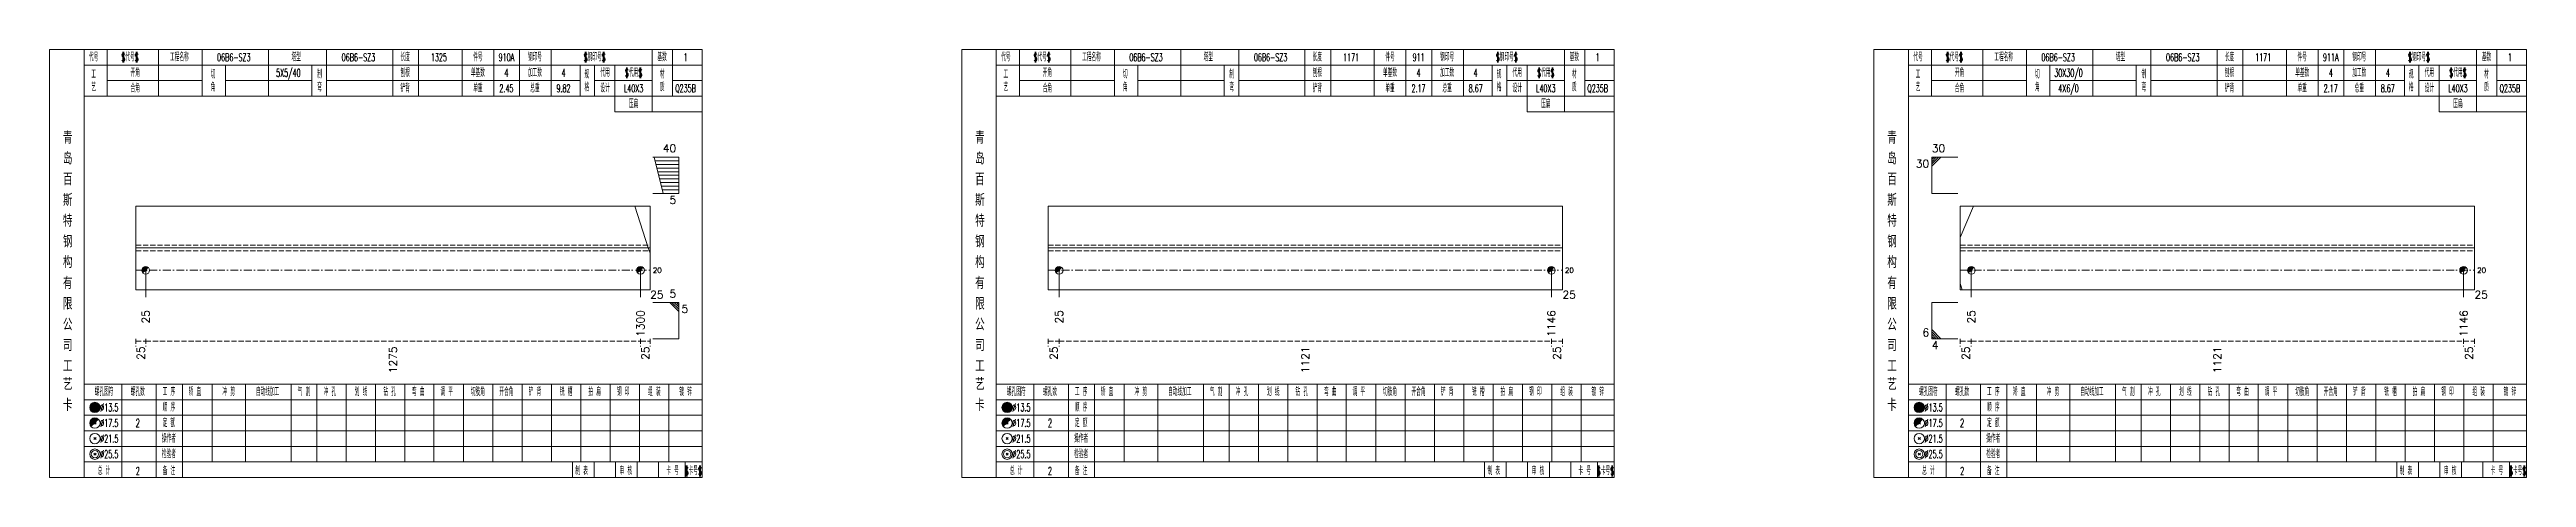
# Model space of a CAD drawing. Extents: x -533 to 8774, y 0 to 7979.
# Drawn here: x 703 to 1657, y 1034 to 1199 of the extents above; entities that cross this region are included whole.
import ezdxf
from ezdxf.enums import TextEntityAlignment as Align

# ---------------------------------------------------------------- set-up
doc = ezdxf.new("R2010")
doc.units = 0
doc.header["$MEASUREMENT"] = 0
doc.linetypes.add('一点画线', pattern=[5.2, 3, -1, 0.2, -1])
doc.linetypes.add('虚线', pattern=[2.75, 2, -0.75])
doc.layers.get('0').update_dxf_attribs({"linetype": 'CONTINUOUS', "lineweight": 25})
for name, color, linetype, lineweight in [('1', 7, 'CONTINUOUS', 25), ('4', 7, 'CONTINUOUS', 25), ('5', 7, 'CONTINUOUS', 25)]:
    doc.layers.add(name, color=color, linetype=linetype, lineweight=lineweight)
doc.styles.get("Standard").update_dxf_attribs({"font": 'simplex.shx', "width": 0.7, "height": 3, "bigfont": 'gbhzfs.shx'})

# ---------------------------------------------------------------- blocks, each defined once
blk = doc.blocks.new('孔17.5')
at = {"layer": '5', "color": 7, "linetype": 'Continuous', "lineweight": 0}
for p, q in [((-0.2, -0.2), (0.2, 0.2)), ((-0.2, 0.2), (0.2, -0.2))]:
    blk.add_line(p, q, dxfattribs=at)
at = {"layer": '5', "color": 7, "linetype": 'Continuous', "lineweight": 13}
blk.add_circle((0, 0), 1, dxfattribs=at)
for radius in [0.9, 0.8, 0.7, 0.6, 0.5, 0.4, 0.3, 0.2, 0.1]:
    blk.add_arc((0, 0), radius, 45, 225, dxfattribs=at)

msp = doc.modelspace()

# ---------------------------------------------------------------- linework, layer by layer
at = {"color": 7, "linetype": 'Continuous', "lineweight": 13}
for p, q in [((945.2, 1157.2), (935.2, 1157.2)), ((939.2, 1143.2), (935.7, 1157.2)), ((945.2, 1155.8), (936.05, 1155.8)), ((945.2, 1143.2), (945.2, 1157.2)), ((1427.9, 1157.2), (1437.9, 1157.2)), ((1427.9, 1143.2), (1427.9, 1157.2)), ((1428.78, 1157.2), (1427.9, 1156.33)), ((1429.65, 1157.2), (1427.9, 1155.45)), ((1430.53, 1157.2), (1427.9, 1154.58)), ((1431.4, 1157.2), (1427.9, 1153.7)), ((945.2, 1154.4), (936.4, 1154.4)), ((945.2, 1153), (936.75, 1153)), ((945.2, 1151.6), (937.1, 1151.6)), ((945.2, 1150.2), (937.45, 1150.2)), ((945.2, 1148.8), (937.8, 1148.8)), ((945.2, 1147.4), (938.15, 1147.4)), ((945.2, 1146), (938.5, 1146)), ((933.45, 1122.2), (928.22, 1138.33)), ((945.2, 1143.2), (935.2, 1143.2)), ((945.2, 1144.6), (938.85, 1144.6)), ((1427.9, 1143.2), (1437.9, 1143.2)), ((1438.9, 1126.23), (1443.98, 1138.33)), ((934.2, 1120.19), (933.45, 1122.2)), ((739.84, 1113.58), (739.84, 1103.2)), ((930.46, 1113.58), (930.46, 1103.2)), ((1091.73, 1113.58), (1091.73, 1103.2)), ((1281.37, 1113.58), (1281.37, 1103.2)), ((1438.9, 1108.5), (1439.58, 1106.08)), ((1443.13, 1113.58), (1443.13, 1103.2)), ((1632.77, 1113.58), (1632.77, 1103.2)), ((945.2, 1101.2), (935.2, 1101.2)), ((941.7, 1101.2), (945.2, 1097.7)), ((942.57, 1101.2), (945.2, 1098.58)), ((943.45, 1101.2), (945.2, 1099.45)), ((944.32, 1101.2), (945.2, 1100.33)), ((945.2, 1101.2), (945.2, 1087.2)), ((1427.9, 1101.2), (1437.9, 1101.2)), ((1427.9, 1101.2), (1427.9, 1087.2)), ((1431.4, 1087.2), (1427.9, 1090.7)), ((1430.53, 1087.2), (1427.9, 1089.83)), ((1429.65, 1087.2), (1427.9, 1088.95)), ((1428.78, 1087.2), (1427.9, 1088.08)), ((945.2, 1087.2), (935.2, 1087.2)), ((1427.9, 1087.2), (1437.9, 1087.2))]:
    msp.add_line(p, q, dxfattribs=at)
at = {"color": 7, "linetype": 'Continuous', "lineweight": 18}
for p, q in [((736.1, 1138.33), (736.1, 1106.08)), ((736.1, 1138.33), (934.2, 1138.33)), ((934.2, 1138.33), (934.2, 1106.08)), ((1087.5, 1138.33), (1087.5, 1106.08)), ((1087.5, 1138.33), (1285.6, 1138.33)), ((1285.6, 1138.33), (1285.6, 1106.08)), ((1438.9, 1138.33), (1438.9, 1106.08)), ((1438.9, 1138.33), (1637, 1138.33)), ((1637, 1138.33), (1637, 1106.08)), ((736.1, 1122.2), (934.2, 1122.2)), ((1087.5, 1122.2), (1285.6, 1122.2)), ((1438.9, 1122.2), (1637, 1122.2))]:
    msp.add_line(p, q, dxfattribs=at)
at = {"color": 1, "linetype": '虚线', "lineweight": 18}
for p, q in [((736.1, 1123.33), (934.2, 1123.33)), ((736.1, 1121.08), (934.2, 1121.08)), ((1087.5, 1123.33), (1285.6, 1123.33)), ((1087.5, 1121.08), (1285.6, 1121.08)), ((1438.9, 1123.33), (1637, 1123.33)), ((1438.9, 1121.08), (1637, 1121.08))]:
    msp.add_line(p, q, dxfattribs=at)
at = {"color": 3, "linetype": '一点画线', "lineweight": 13}
for p, q in [((736.1, 1113.58), (934.2, 1113.58)), ((1087.5, 1113.58), (1285.6, 1113.58)), ((1438.9, 1113.58), (1637, 1113.58))]:
    msp.add_line(p, q, dxfattribs=at)
at = {"color": 8, "linetype": '虚线', "lineweight": 9}
for p, q in [((736.1, 1087.2), (736.1, 1084.2)), ((736.1, 1086.2), (739.84, 1086.2)), ((739.84, 1087.2), (739.84, 1084.2)), ((739.84, 1087.2), (739.84, 1084.2)), ((739.84, 1086.2), (930.46, 1086.2)), ((930.46, 1087.2), (930.46, 1084.2)), ((930.46, 1087.2), (930.46, 1084.2)), ((930.46, 1086.2), (934.2, 1086.2)), ((934.2, 1087.2), (934.2, 1084.2)), ((1087.5, 1087.2), (1087.5, 1084.2)), ((1087.5, 1086.2), (1091.73, 1086.2)), ((1091.73, 1087.2), (1091.73, 1084.2)), ((1091.73, 1087.2), (1091.73, 1084.2)), ((1091.73, 1086.2), (1281.37, 1086.2)), ((1281.37, 1087.2), (1281.37, 1084.2)), ((1281.37, 1087.2), (1281.37, 1084.2)), ((1281.37, 1086.2), (1285.6, 1086.2)), ((1285.6, 1087.2), (1285.6, 1084.2)), ((1438.9, 1087.2), (1438.9, 1084.2)), ((1438.9, 1086.2), (1443.13, 1086.2)), ((1443.13, 1087.2), (1443.13, 1084.2)), ((1443.13, 1087.2), (1443.13, 1084.2)), ((1443.13, 1086.2), (1632.77, 1086.2)), ((1632.77, 1087.2), (1632.77, 1084.2)), ((1632.77, 1087.2), (1632.77, 1084.2)), ((1632.77, 1086.2), (1637, 1086.2)), ((1637, 1087.2), (1637, 1084.2))]:
    msp.add_line(p, q, dxfattribs=at)
at = {"layer": '1', "color": 7, "linetype": 'Continuous', "lineweight": 18}
for p, q in [((736.1, 1106.08), (934.2, 1106.08)), ((1087.5, 1106.08), (1285.6, 1106.08)), ((1438.9, 1106.08), (1637, 1106.08))]:
    msp.add_line(p, q, dxfattribs=at)
at = {"layer": '4', "color": 1, "linetype": 'Continuous', "lineweight": 18}
for p, q in [((716.1, 1033.7), (716.1, 1198.7)), ((725, 1180.7), (725, 1198.7)), ((744.8, 1180.7), (744.8, 1198.7)), ((761.6, 1180.7), (761.6, 1198.7)), ((787.2, 1180.7), (787.2, 1198.7)), ((809.5, 1180.7), (809.5, 1198.7)), ((835, 1180.7), (835, 1198.7)), ((845, 1180.7), (845, 1198.7)), ((861.7, 1180.7), (861.7, 1198.7)), ((873.9, 1180.7), (873.9, 1198.7)), ((883.9, 1180.7), (883.9, 1198.7)), ((896.1, 1180.7), (896.1, 1198.7)), ((935, 1174.7), (935, 1198.7)), ((942.8, 1180.7), (942.8, 1198.7)), ((1067.5, 1033.7), (1067.5, 1198.7)), ((1076.4, 1180.7), (1076.4, 1198.7)), ((1096.2, 1180.7), (1096.2, 1198.7)), ((1113, 1180.7), (1113, 1198.7)), ((1138.6, 1180.7), (1138.6, 1198.7)), ((1160.9, 1180.7), (1160.9, 1198.7)), ((1186.4, 1180.7), (1186.4, 1198.7)), ((1196.4, 1180.7), (1196.4, 1198.7)), ((1213.1, 1180.7), (1213.1, 1198.7)), ((1225.3, 1180.7), (1225.3, 1198.7)), ((1235.3, 1180.7), (1235.3, 1198.7)), ((1247.5, 1180.7), (1247.5, 1198.7)), ((1286.4, 1174.7), (1286.4, 1198.7)), ((1294.2, 1180.7), (1294.2, 1198.7)), ((1418.9, 1033.7), (1418.9, 1198.7)), ((1427.8, 1180.7), (1427.8, 1198.7)), ((1447.6, 1180.7), (1447.6, 1198.7)), ((1464.4, 1180.7), (1464.4, 1198.7)), ((1490, 1180.7), (1490, 1198.7)), ((1512.3, 1180.7), (1512.3, 1198.7)), ((1537.8, 1180.7), (1537.8, 1198.7)), ((1547.8, 1180.7), (1547.8, 1198.7)), ((1564.5, 1180.7), (1564.5, 1198.7)), ((1576.7, 1180.7), (1576.7, 1198.7)), ((1586.7, 1180.7), (1586.7, 1198.7)), ((1598.9, 1180.7), (1598.9, 1198.7)), ((1637.8, 1174.7), (1637.8, 1198.7)), ((1645.6, 1180.7), (1645.6, 1198.7)), ((716.1, 1192.7), (954.2, 1192.7)), ((725, 1186.7), (761.6, 1186.7)), ((770.6, 1180.7), (770.6, 1192.7)), ((770.6, 1186.7), (803.9, 1186.7)), ((803.9, 1180.7), (803.9, 1192.7)), ((809.5, 1186.7), (907.2, 1186.7)), ((907.2, 1180.7), (907.2, 1192.7)), ((912.8, 1180.7), (912.8, 1192.7)), ((912.8, 1186.7), (935, 1186.7)), ((920.6, 1174.7), (920.6, 1192.7)), ((942.8, 1186.7), (954.2, 1186.7)), ((1067.5, 1192.7), (1305.6, 1192.7)), ((1076.4, 1186.7), (1113, 1186.7)), ((1122, 1180.7), (1122, 1192.7)), ((1122, 1186.7), (1155.3, 1186.7)), ((1155.3, 1180.7), (1155.3, 1192.7)), ((1160.9, 1186.7), (1258.6, 1186.7)), ((1258.6, 1180.7), (1258.6, 1192.7)), ((1264.2, 1180.7), (1264.2, 1192.7)), ((1264.2, 1186.7), (1286.4, 1186.7)), ((1272, 1174.7), (1272, 1192.7)), ((1294.2, 1186.7), (1305.6, 1186.7)), ((1418.9, 1192.7), (1657, 1192.7)), ((1427.8, 1186.7), (1464.4, 1186.7)), ((1473.4, 1180.7), (1473.4, 1192.7)), ((1473.4, 1186.7), (1506.7, 1186.7)), ((1506.7, 1180.7), (1506.7, 1192.7)), ((1512.3, 1186.7), (1610, 1186.7)), ((1610, 1180.7), (1610, 1192.7)), ((1615.6, 1180.7), (1615.6, 1192.7)), ((1615.6, 1186.7), (1637.8, 1186.7)), ((1623.4, 1174.7), (1623.4, 1192.7)), ((1645.6, 1186.7), (1657, 1186.7)), ((716.1, 1180.7), (954.2, 1180.7)), ((920.6, 1174.7), (954.2, 1174.7)), ((1067.5, 1180.7), (1305.6, 1180.7)), ((1272, 1174.7), (1305.6, 1174.7)), ((1418.9, 1180.7), (1657, 1180.7)), ((1623.4, 1174.7), (1657, 1174.7)), ((716.1, 1069.7), (954.2, 1069.7)), ((730.6, 1033.7), (730.6, 1069.7)), ((743.9, 1033.7), (743.9, 1069.7)), ((754, 1033.7), (754, 1069.7)), ((765.4, 1039.7), (765.4, 1069.7)), ((778.3, 1039.7), (778.3, 1069.7)), ((795.9, 1039.7), (795.9, 1069.7)), ((805.8, 1039.7), (805.8, 1069.7)), ((817.1, 1039.7), (817.1, 1069.7)), ((828.4, 1039.7), (828.4, 1069.7)), ((839.7, 1039.7), (839.7, 1069.7)), ((850.9, 1039.7), (850.9, 1069.7)), ((862.3, 1039.7), (862.3, 1069.7)), ((873.6, 1039.7), (873.6, 1069.7)), ((884.9, 1039.7), (884.9, 1069.7)), ((896.2, 1039.7), (896.2, 1069.7)), ((907.5, 1039.7), (907.5, 1069.7)), ((918.8, 1039.7), (918.8, 1069.7)), ((930.1, 1039.7), (930.1, 1069.7)), ((941.4, 1039.7), (941.4, 1069.7)), ((1067.5, 1069.7), (1305.6, 1069.7)), ((1082, 1033.7), (1082, 1069.7)), ((1095.3, 1033.7), (1095.3, 1069.7)), ((1105.4, 1033.7), (1105.4, 1069.7)), ((1116.8, 1039.7), (1116.8, 1069.7)), ((1129.7, 1039.7), (1129.7, 1069.7)), ((1147.3, 1039.7), (1147.3, 1069.7)), ((1157.2, 1039.7), (1157.2, 1069.7)), ((1168.5, 1039.7), (1168.5, 1069.7)), ((1179.8, 1039.7), (1179.8, 1069.7)), ((1191.1, 1039.7), (1191.1, 1069.7)), ((1202.3, 1039.7), (1202.3, 1069.7)), ((1213.7, 1039.7), (1213.7, 1069.7)), ((1225, 1039.7), (1225, 1069.7)), ((1236.3, 1039.7), (1236.3, 1069.7)), ((1247.6, 1039.7), (1247.6, 1069.7)), ((1258.9, 1039.7), (1258.9, 1069.7)), ((1270.2, 1039.7), (1270.2, 1069.7)), ((1281.5, 1039.7), (1281.5, 1069.7)), ((1292.8, 1039.7), (1292.8, 1069.7)), ((1418.9, 1069.7), (1657, 1069.7)), ((1433.4, 1033.7), (1433.4, 1069.7)), ((1446.7, 1033.7), (1446.7, 1069.7)), ((1456.8, 1033.7), (1456.8, 1069.7)), ((1468.2, 1039.7), (1468.2, 1069.7)), ((1481.1, 1039.7), (1481.1, 1069.7)), ((1498.7, 1039.7), (1498.7, 1069.7)), ((1508.6, 1039.7), (1508.6, 1069.7)), ((1519.9, 1039.7), (1519.9, 1069.7)), ((1531.2, 1039.7), (1531.2, 1069.7)), ((1542.5, 1039.7), (1542.5, 1069.7)), ((1553.7, 1039.7), (1553.7, 1069.7)), ((1565.1, 1039.7), (1565.1, 1069.7)), ((1576.4, 1039.7), (1576.4, 1069.7)), ((1587.7, 1039.7), (1587.7, 1069.7)), ((1599, 1039.7), (1599, 1069.7)), ((1610.3, 1039.7), (1610.3, 1069.7)), ((1621.6, 1039.7), (1621.6, 1069.7)), ((1632.9, 1039.7), (1632.9, 1069.7)), ((1644.2, 1039.7), (1644.2, 1069.7)), ((716.1, 1063.7), (954.2, 1063.7)), ((1067.5, 1063.7), (1305.6, 1063.7)), ((1418.9, 1063.7), (1657, 1063.7)), ((716.1, 1057.7), (954.2, 1057.7)), ((716.1, 1051.7), (954.2, 1051.7)), ((1067.5, 1057.7), (1305.6, 1057.7)), ((1067.5, 1051.7), (1305.6, 1051.7)), ((1418.9, 1057.7), (1657, 1057.7)), ((1418.9, 1051.7), (1657, 1051.7)), ((716.1, 1045.7), (954.2, 1045.7)), ((1067.5, 1045.7), (1305.6, 1045.7)), ((1418.9, 1045.7), (1657, 1045.7)), ((716.1, 1039.7), (954.2, 1039.7)), ((904.2, 1033.7), (904.2, 1039.7)), ((912.6, 1033.7), (912.6, 1039.7)), ((920.8, 1033.7), (920.8, 1039.7)), ((929.2, 1033.7), (929.2, 1039.7)), ((937.4, 1033.7), (937.4, 1039.7)), ((947.7, 1033.7), (947.7, 1039.7)), ((1067.5, 1039.7), (1305.6, 1039.7)), ((1255.6, 1033.7), (1255.6, 1039.7)), ((1264, 1033.7), (1264, 1039.7)), ((1272.2, 1033.7), (1272.2, 1039.7)), ((1280.6, 1033.7), (1280.6, 1039.7)), ((1288.8, 1033.7), (1288.8, 1039.7)), ((1299.1, 1033.7), (1299.1, 1039.7)), ((1418.9, 1039.7), (1657, 1039.7)), ((1607, 1033.7), (1607, 1039.7)), ((1615.4, 1033.7), (1615.4, 1039.7)), ((1623.6, 1033.7), (1623.6, 1039.7)), ((1632, 1033.7), (1632, 1039.7)), ((1640.2, 1033.7), (1640.2, 1039.7)), ((1650.5, 1033.7), (1650.5, 1039.7))]:
    msp.add_line(p, q, dxfattribs=at)
at = {"layer": '4', "color": 7, "linetype": 'Continuous', "lineweight": 13}
for p, q in [((720.1, 1060.5), (720.5, 1060.9)), ((720.5, 1060.5), (720.1, 1060.9)), ((1071.5, 1060.5), (1071.9, 1060.9)), ((1071.9, 1060.5), (1071.5, 1060.9)), ((1422.9, 1060.5), (1423.3, 1060.9)), ((1423.3, 1060.5), (1422.9, 1060.9)), ((719.9, 1048.3), (720.7, 1049.1)), ((720.7, 1048.3), (719.9, 1049.1)), ((719.9, 1042.3), (720.7, 1043.1)), ((720.7, 1042.3), (719.9, 1043.1)), ((1071.3, 1048.3), (1072.1, 1049.1)), ((1072.1, 1048.3), (1071.3, 1049.1)), ((1071.3, 1042.3), (1072.1, 1043.1)), ((1072.1, 1042.3), (1071.3, 1043.1)), ((1422.7, 1048.3), (1423.5, 1049.1)), ((1423.5, 1048.3), (1422.7, 1049.1)), ((1422.7, 1042.3), (1423.5, 1043.1)), ((1423.5, 1042.3), (1422.7, 1043.1))]:
    msp.add_line(p, q, dxfattribs=at)
at = {"layer": '4', "color": 7, "linetype": 'Continuous', "lineweight": 0}
for p, q in [((719.9, 1054.3), (720.7, 1055.1)), ((719.9, 1055.1), (720.7, 1054.3)), ((1071.3, 1054.3), (1072.1, 1055.1)), ((1071.3, 1055.1), (1072.1, 1054.3)), ((1422.7, 1054.3), (1423.5, 1055.1)), ((1422.7, 1055.1), (1423.5, 1054.3))]:
    msp.add_line(p, q, dxfattribs=at)
at = {"layer": '4', "color": 1, "linetype": 'Continuous', "lineweight": 18}
for points in [[(702.8, 1198.7), (702.8, 1033.7), (954.2, 1033.7), (954.2, 1198.7)], [(1054.2, 1198.7), (1054.2, 1033.7), (1305.6, 1033.7), (1305.6, 1198.7)], [(1405.6, 1198.7), (1405.6, 1033.7), (1657, 1033.7), (1657, 1198.7)]]:
    msp.add_lwpolyline(points, close=True, dxfattribs=at)
at = {"layer": '4', "color": 7, "linetype": 'Continuous', "lineweight": 13}
for centre, radius in [((720.3, 1060.7), 2), ((720.3, 1060.7), 1.8), ((720.3, 1060.7), 1.6), ((720.3, 1060.7), 1.4), ((720.3, 1060.7), 1.2), ((720.3, 1060.7), 1), ((720.3, 1060.7), 0.8), ((720.3, 1060.7), 0.6), ((720.3, 1060.7), 0.4), ((720.3, 1060.7), 0.2), ((1071.7, 1060.7), 2), ((1071.7, 1060.7), 1.8), ((1071.7, 1060.7), 1.6), ((1071.7, 1060.7), 1.4), ((1071.7, 1060.7), 1.2), ((1071.7, 1060.7), 1), ((1071.7, 1060.7), 0.8), ((1071.7, 1060.7), 0.6), ((1071.7, 1060.7), 0.4), ((1071.7, 1060.7), 0.2), ((1423.1, 1060.7), 2), ((1423.1, 1060.7), 1.8), ((1423.1, 1060.7), 1.6), ((1423.1, 1060.7), 1.4), ((1423.1, 1060.7), 1.2), ((1423.1, 1060.7), 1), ((1423.1, 1060.7), 0.8), ((1423.1, 1060.7), 0.6), ((1423.1, 1060.7), 0.4), ((1423.1, 1060.7), 0.2), ((720.3, 1054.7), 2), ((720.3, 1048.7), 2), ((1071.7, 1054.7), 2), ((1071.7, 1048.7), 2), ((1423.1, 1054.7), 2), ((1423.1, 1048.7), 2), ((720.3, 1042.7), 2), ((720.3, 1042.7), 1.4), ((1071.7, 1042.7), 2), ((1071.7, 1042.7), 1.4), ((1423.1, 1042.7), 2), ((1423.1, 1042.7), 1.4)]:
    msp.add_circle(centre, radius, dxfattribs=at)
for centre, radius in [((720.3, 1054.7), 1.8), ((720.3, 1054.7), 1.6), ((720.3, 1054.7), 1.4), ((720.3, 1054.7), 1.2), ((720.3, 1054.7), 1), ((720.3, 1054.7), 0.8), ((720.3, 1054.7), 0.6), ((720.3, 1054.7), 0.4), ((720.3, 1054.7), 0.2), ((1071.7, 1054.7), 1.8), ((1071.7, 1054.7), 1.6), ((1071.7, 1054.7), 1.4), ((1071.7, 1054.7), 1.2), ((1071.7, 1054.7), 1), ((1071.7, 1054.7), 0.8), ((1071.7, 1054.7), 0.6), ((1071.7, 1054.7), 0.4), ((1071.7, 1054.7), 0.2), ((1423.1, 1054.7), 1.8), ((1423.1, 1054.7), 1.6), ((1423.1, 1054.7), 1.4), ((1423.1, 1054.7), 1.2), ((1423.1, 1054.7), 1), ((1423.1, 1054.7), 0.8), ((1423.1, 1054.7), 0.6), ((1423.1, 1054.7), 0.4), ((1423.1, 1054.7), 0.2)]:
    msp.add_arc(centre, radius, 45, 225, dxfattribs=at)

# ---------------------------------------------------------------- block references
at = {"layer": '1', "color": 7, "linetype": 'Continuous', "lineweight": 13, "xscale": 1.5, "yscale": 1.5, "zscale": 1.5}
for p in [(739.84, 1113.58), (930.46, 1113.58), (1091.73, 1113.58), (1281.37, 1113.58), (1443.13, 1113.58), (1632.77, 1113.58)]:
    msp.add_blockref('孔17.5', p, dxfattribs=at)

# ---------------------------------------------------------------- texts
at = {"color": 7, "linetype": 'Continuous', "lineweight": 13}
for s, p in [('40', (944.2, 1158.2)), ('5', (944.2, 1102.2)), ('6', (1426.9, 1087.2))]:
    msp.add_text(s, height=3, dxfattribs=at).set_placement(p, align=Align.BOTTOM_RIGHT)
for s, p in [('30', (1426.9, 1156.2)), ('5', (944.2, 1142.2))]:
    msp.add_text(s, height=3, dxfattribs=at).set_placement(p, align=Align.TOP_RIGHT)
msp.add_text('30', height=3, dxfattribs=at).set_placement((1427.9, 1158.2), align=Align.BOTTOM_LEFT)
for p in [(935.2, 1113.58), (1286.6, 1113.58), (1638, 1113.58)]:
    msp.add_text('20', height=2, dxfattribs=at).set_placement(p, align=Align.MIDDLE_LEFT)
for s, p in [('5', (946.2, 1100.2)), ('4', (1427.9, 1086.2))]:
    msp.add_text(s, height=3, dxfattribs=at).set_placement(p, align=Align.TOP_LEFT)
at = {"color": 8, "linetype": 'Continuous', "lineweight": 9}
for s, p in [('25', (737.97, 1084.2)), ('1275', (835.15, 1084.2)), ('25', (932.33, 1084.2)), ('25', (1089.61, 1084.2)), ('1121', (1186.55, 1084.2)), ('25', (1283.49, 1084.2)), ('25', (1441.01, 1084.2)), ('1121', (1537.95, 1084.2)), ('25', (1634.89, 1084.2))]:
    msp.add_text(s, height=3, rotation=90, dxfattribs=at).set_placement(p, align=Align.MIDDLE_RIGHT)
at = {"layer": '1', "color": 7, "linetype": 'Continuous', "lineweight": 13}
for s, p in [('25', (739.84, 1098.2)), ('1300', (930.46, 1098.2)), ('25', (1091.73, 1098.2)), ('1146', (1281.37, 1098.2)), ('25', (1443.13, 1098.2)), ('1146', (1632.77, 1098.2))]:
    msp.add_text(s, height=3, rotation=90, dxfattribs=at).set_placement(p, align=Align.MIDDLE_RIGHT)
for p in [(934.2, 1104.2), (1285.6, 1104.2), (1637, 1104.2)]:
    msp.add_text('25', height=3, dxfattribs=at).set_placement(p, align=Align.MIDDLE_LEFT)
at = {"layer": '4', "color": 1, "linetype": 'Continuous', "lineweight": 13}
for s, height, width, p in [('代号', 3, 0.6, (719.8, 1195.7)), ('$代号$', 3, 0.6, (733.8, 1195.7)), ('工程名称', 3, 0.6, (752.8, 1195.7)), ('06B6-SZ3', 3, 0.6, (773.8, 1195.7)), ('塔型', 3, 0.6, (797.8, 1195.7)), ('06B6-SZ3', 3, 0.6, (821.8, 1195.7)), ('长度', 3, 0.6, (839.8, 1195.7)), ('1325', 3, 0.6, (852.8, 1195.7)), ('件号', 3, 0.6, (867.8, 1195.7)), ('910A', 3, 0.6, (878.8, 1195.7)), ('钢印号', 3, 0.6, (889.8, 1195.7)), ('$钢印号$', 3, 0.6, (912.8, 1195.7)), ('基数', 3, 0.6, (938.8, 1195.7)), ('1', 3, 0.6, (947.8, 1195.7)), ('代号', 3, 0.6, (1071.2, 1195.7)), ('$代号$', 3, 0.6, (1085.2, 1195.7)), ('工程名称', 3, 0.6, (1104.2, 1195.7)), ('06B6-SZ3', 3, 0.6, (1125.2, 1195.7)), ('塔型', 3, 0.6, (1149.2, 1195.7)), ('06B6-SZ3', 3, 0.6, (1173.2, 1195.7)), ('长度', 3, 0.6, (1191.2, 1195.7)), ('1171', 3, 0.6, (1204.2, 1195.7)), ('件号', 3, 0.6, (1219.2, 1195.7)), ('911', 3, 0.6, (1230.2, 1195.7)), ('钢印号', 3, 0.6, (1241.2, 1195.7)), ('$钢印号$', 3, 0.6, (1264.2, 1195.7)), ('基数', 3, 0.6, (1290.2, 1195.7)), ('1', 3, 0.6, (1299.2, 1195.7)), ('代号', 3, 0.6, (1422.6, 1195.7)), ('$代号$', 3, 0.6, (1436.6, 1195.7)), ('工程名称', 3, 0.6, (1455.6, 1195.7)), ('06B6-SZ3', 3, 0.6, (1476.6, 1195.7)), ('塔型', 3, 0.6, (1500.6, 1195.7)), ('06B6-SZ3', 3, 0.6, (1524.6, 1195.7)), ('长度', 3, 0.6, (1542.6, 1195.7)), ('1171', 3, 0.6, (1555.6, 1195.7)), ('件号', 3, 0.6, (1570.6, 1195.7)), ('911A', 3, 0.6, (1581.6, 1195.7)), ('钢印号', 3, 0.6, (1592.6, 1195.7)), ('$钢印号$', 3, 0.6, (1615.6, 1195.7)), ('基数', 3, 0.6, (1641.6, 1195.7)), ('1', 3, 0.6, (1650.6, 1195.7)), ('工', 3, 0.6, (719.8, 1189.1)), ('艺', 3, 0.6, (719.8, 1184.1)), ('合角', 3, 0.6, (735.8, 1183.7)), ('开角', 3, 0.6, (735.8, 1189.7)), ('切', 3, 0.6, (765.8, 1189.1)), ('角', 3, 0.6, (765.8, 1184.1)), ('5X5/40', 3, 0.6, (794.8, 1189.7)), ('制', 3, 0.6, (806.8, 1189.1)), ('弯', 3, 0.6, (806.8, 1184.1)), ('刨根', 3, 0.6, (839.8, 1189.7)), ('铲背', 3, 0.6, (839.8, 1183.7)), ('单基数', 3, 0.6, (867.8, 1189.7)), ('单重', 3, 0.6, (867.8, 1183.7)), ('2.45', 3, 0.6, (878.8, 1183.7)), ('4', 3, 0.6, (878.8, 1189.7)), ('加工数', 3, 0.6, (889.8, 1189.7)), ('总重', 3, 0.6, (889.8, 1183.7)), ('9.82', 3, 0.6, (900.8, 1183.7)), ('4', 3, 0.6, (900.8, 1189.7)), ('格', 3, 0.6, (909.8, 1184.1)), ('规', 3, 0.6, (909.8, 1189.1)), ('代用', 3, 0.6, (916.8, 1189.7)), ('设计', 3, 0.6, (916.8, 1183.7)), ('L40X3', 3, 0.6, (927.8, 1183.7)), ('$代用$', 3, 0.6, (927.8, 1189.7)), ('材', 3, 0.6, (938.8, 1189.1)), ('质', 3, 0.6, (938.8, 1184.1)), ('Q235B', 3, 0.6, (947.8, 1183.7)), ('工', 3, 0.6, (1071.2, 1189.1)), ('艺', 3, 0.6, (1071.2, 1184.1)), ('合角', 3, 0.6, (1087.2, 1183.7)), ('开角', 3, 0.6, (1087.2, 1189.7)), ('切', 3, 0.6, (1117.2, 1189.1)), ('角', 3, 0.6, (1117.2, 1184.1)), ('制', 3, 0.6, (1158.2, 1189.1)), ('弯', 3, 0.6, (1158.2, 1184.1)), ('刨根', 3, 0.6, (1191.2, 1189.7)), ('铲背', 3, 0.6, (1191.2, 1183.7)), ('单基数', 3, 0.6, (1219.2, 1189.7)), ('单重', 3, 0.6, (1219.2, 1183.7)), ('2.17', 3, 0.6, (1230.2, 1183.7)), ('4', 3, 0.6, (1230.2, 1189.7)), ('加工数', 3, 0.6, (1241.2, 1189.7)), ('总重', 3, 0.6, (1241.2, 1183.7)), ('8.67', 3, 0.6, (1252.2, 1183.7)), ('4', 3, 0.6, (1252.2, 1189.7)), ('格', 3, 0.6, (1261.2, 1184.1)), ('规', 3, 0.6, (1261.2, 1189.1)), ('代用', 3, 0.6, (1268.2, 1189.7)), ('设计', 3, 0.6, (1268.2, 1183.7)), ('L40X3', 3, 0.6, (1279.2, 1183.7)), ('$代用$', 3, 0.6, (1279.2, 1189.7)), ('材', 3, 0.6, (1290.2, 1189.1)), ('质', 3, 0.6, (1290.2, 1184.1)), ('Q235B', 3, 0.6, (1299.2, 1183.7)), ('工', 3, 0.6, (1422.6, 1189.1)), ('艺', 3, 0.6, (1422.6, 1184.1)), ('合角', 3, 0.6, (1438.6, 1183.7)), ('开角', 3, 0.6, (1438.6, 1189.7)), ('切', 3, 0.6, (1468.6, 1189.1)), ('角', 3, 0.6, (1468.6, 1184.1)), ('30X30/0', 3, 0.6, (1480.6, 1189.7)), ('4X6/0', 3, 0.6, (1480.6, 1183.7)), ('制', 3, 0.6, (1509.6, 1189.1)), ('弯', 3, 0.6, (1509.6, 1184.1)), ('刨根', 3, 0.6, (1542.6, 1189.7)), ('铲背', 3, 0.6, (1542.6, 1183.7)), ('单基数', 3, 0.6, (1570.6, 1189.7)), ('单重', 3, 0.6, (1570.6, 1183.7)), ('2.17', 3, 0.6, (1581.6, 1183.7)), ('4', 3, 0.6, (1581.6, 1189.7)), ('加工数', 3, 0.6, (1592.6, 1189.7)), ('总重', 3, 0.6, (1592.6, 1183.7)), ('8.67', 3, 0.6, (1603.6, 1183.7)), ('4', 3, 0.6, (1603.6, 1189.7)), ('格', 3, 0.6, (1612.6, 1184.1)), ('规', 3, 0.6, (1612.6, 1189.1)), ('代用', 3, 0.6, (1619.6, 1189.7)), ('设计', 3, 0.6, (1619.6, 1183.7)), ('L40X3', 3, 0.6, (1630.6, 1183.7)), ('$代用$', 3, 0.6, (1630.6, 1189.7)), ('材', 3, 0.6, (1641.6, 1189.1)), ('质', 3, 0.6, (1641.6, 1184.1)), ('Q235B', 3, 0.6, (1650.6, 1183.7)), ('压扁', 3, 0.6, (927.8, 1177.7)), ('压扁', 3, 0.6, (1279.2, 1177.7)), ('压扁', 3, 0.6, (1630.6, 1177.7)), ('青', 4.6, 0.8, (709.8, 1164.7)), ('青', 4.6, 0.8, (1061.2, 1164.7)), ('青', 4.6, 0.8, (1412.6, 1164.7)), ('岛', 4.6, 0.8, (709.8, 1156.7)), ('岛', 4.6, 0.8, (1061.2, 1156.7)), ('岛', 4.6, 0.8, (1412.6, 1156.7)), ('百', 4.6, 0.8, (709.8, 1148.7)), ('百', 4.6, 0.8, (1061.2, 1148.7)), ('百', 4.6, 0.8, (1412.6, 1148.7)), ('斯', 4.6, 0.8, (709.8, 1140.7)), ('斯', 4.6, 0.8, (1061.2, 1140.7)), ('斯', 4.6, 0.8, (1412.6, 1140.7)), ('钢', 4.6, 0.8, (709.8, 1124.7)), ('特', 4.6, 0.8, (709.8, 1132.7)), ('钢', 4.6, 0.8, (1061.2, 1124.7)), ('特', 4.6, 0.8, (1061.2, 1132.7)), ('钢', 4.6, 0.8, (1412.6, 1124.7)), ('特', 4.6, 0.8, (1412.6, 1132.7)), ('构', 4.6, 0.8, (709.8, 1116.7)), ('构', 4.6, 0.8, (1061.2, 1116.7)), ('构', 4.6, 0.8, (1412.6, 1116.7)), ('有', 4.6, 0.8, (709.8, 1108.7)), ('有', 4.6, 0.8, (1061.2, 1108.7)), ('有', 4.6, 0.8, (1412.6, 1108.7)), ('限', 4.6, 0.8, (709.8, 1100.7)), ('限', 4.6, 0.8, (1061.2, 1100.7)), ('限', 4.6, 0.8, (1412.6, 1100.7)), ('公', 4.6, 0.8, (709.8, 1092.7)), ('公', 4.6, 0.8, (1061.2, 1092.7)), ('公', 4.6, 0.8, (1412.6, 1092.7)), ('工', 4.6, 0.8, (709.8, 1076.7)), ('司', 4.6, 0.8, (709.8, 1084.7)), ('工', 4.6, 0.8, (1061.2, 1076.7)), ('司', 4.6, 0.8, (1061.2, 1084.7)), ('工', 4.6, 0.8, (1412.6, 1076.7)), ('司', 4.6, 0.8, (1412.6, 1084.7)), ('艺', 4.6, 0.8, (709.8, 1069.7)), ('艺', 4.6, 0.8, (1061.2, 1069.7)), ('艺', 4.6, 0.8, (1412.6, 1069.7)), ('卡', 4.6, 0.8, (709.8, 1061.7)), ('螺孔图符', 3, 0.6, (723.8, 1066.7)), ('%%C13.5', 3, 0.5, (725.8, 1060.7)), ('螺孔数', 3, 0.6, (736.8, 1066.7)), ('顺 序', 3, 0.6, (748.8, 1060.7)), ('工 序', 3, 0.6, (748.8, 1066.7)), ('矫 直', 3, 0.6, (758.8, 1066.7)), ('冲 剪', 3, 0.6, (771.8, 1066.7)), ('自动线加工', 3, 0.6, (786.8, 1066.7)), ('气 割', 3, 0.6, (800.8, 1066.7)), ('冲 孔', 3, 0.6, (810.8, 1066.7)), ('划 线', 3, 0.6, (822.8, 1066.7)), ('钻 孔', 3, 0.6, (833.8, 1066.7)), ('弯 曲', 3, 0.6, (844.8, 1066.7)), ('调 平', 3, 0.6, (855.8, 1066.7)), ('切肢角', 3, 0.6, (867.8, 1066.7)), ('开合角', 3, 0.6, (878.8, 1066.7)), ('铲 背', 3, 0.6, (889.8, 1066.7)), ('铣 槽', 3, 0.6, (901.8, 1066.7)), ('拍 扁', 3, 0.6, (912.8, 1066.7)), ('钢 印', 3, 0.6, (923.8, 1066.7)), ('组 装', 3, 0.6, (935.8, 1066.7)), ('镀 锌', 3, 0.6, (947.8, 1066.7)), ('卡', 4.6, 0.8, (1061.2, 1061.7)), ('螺孔图符', 3, 0.6, (1075.2, 1066.7)), ('%%C13.5', 3, 0.5, (1077.2, 1060.7)), ('螺孔数', 3, 0.6, (1088.2, 1066.7)), ('顺 序', 3, 0.6, (1100.2, 1060.7)), ('工 序', 3, 0.6, (1100.2, 1066.7)), ('矫 直', 3, 0.6, (1110.2, 1066.7)), ('冲 剪', 3, 0.6, (1123.2, 1066.7)), ('自动线加工', 3, 0.6, (1138.2, 1066.7)), ('气 割', 3, 0.6, (1152.2, 1066.7)), ('冲 孔', 3, 0.6, (1162.2, 1066.7)), ('划 线', 3, 0.6, (1174.2, 1066.7)), ('钻 孔', 3, 0.6, (1185.2, 1066.7)), ('弯 曲', 3, 0.6, (1196.2, 1066.7)), ('调 平', 3, 0.6, (1207.2, 1066.7)), ('切肢角', 3, 0.6, (1219.2, 1066.7)), ('开合角', 3, 0.6, (1230.2, 1066.7)), ('铲 背', 3, 0.6, (1241.2, 1066.7)), ('铣 槽', 3, 0.6, (1253.2, 1066.7)), ('拍 扁', 3, 0.6, (1264.2, 1066.7)), ('钢 印', 3, 0.6, (1275.2, 1066.7)), ('组 装', 3, 0.6, (1287.2, 1066.7)), ('镀 锌', 3, 0.6, (1299.2, 1066.7)), ('卡', 4.6, 0.8, (1412.6, 1061.7)), ('螺孔图符', 3, 0.6, (1426.6, 1066.7)), ('%%C13.5', 3, 0.5, (1428.6, 1060.7)), ('螺孔数', 3, 0.6, (1439.6, 1066.7)), ('顺 序', 3, 0.6, (1451.6, 1060.7)), ('工 序', 3, 0.6, (1451.6, 1066.7)), ('矫 直', 3, 0.6, (1461.6, 1066.7)), ('冲 剪', 3, 0.6, (1474.6, 1066.7)), ('自动线加工', 3, 0.6, (1489.6, 1066.7)), ('气 割', 3, 0.6, (1503.6, 1066.7)), ('冲 孔', 3, 0.6, (1513.6, 1066.7)), ('划 线', 3, 0.6, (1525.6, 1066.7)), ('钻 孔', 3, 0.6, (1536.6, 1066.7)), ('弯 曲', 3, 0.6, (1547.6, 1066.7)), ('调 平', 3, 0.6, (1558.6, 1066.7)), ('切肢角', 3, 0.6, (1570.6, 1066.7)), ('开合角', 3, 0.6, (1581.6, 1066.7)), ('铲 背', 3, 0.6, (1592.6, 1066.7)), ('铣 槽', 3, 0.6, (1604.6, 1066.7)), ('拍 扁', 3, 0.6, (1615.6, 1066.7)), ('钢 印', 3, 0.6, (1626.6, 1066.7)), ('组 装', 3, 0.6, (1638.6, 1066.7)), ('镀 锌', 3, 0.6, (1650.6, 1066.7)), ('%%C17.5', 3, 0.5, (725.8, 1054.7)), ('%%C21.5', 3, 0.5, (725.8, 1048.7)), ('2', 3.2, 0.6, (736.8, 1054.7)), ('操作者', 3, 0.6, (748.8, 1048.7)), ('定 额', 3, 0.6, (748.8, 1054.7)), ('%%C17.5', 3, 0.5, (1077.2, 1054.7)), ('%%C21.5', 3, 0.5, (1077.2, 1048.7)), ('2', 3.2, 0.6, (1088.2, 1054.7)), ('操作者', 3, 0.6, (1100.2, 1048.7)), ('定 额', 3, 0.6, (1100.2, 1054.7)), ('%%C17.5', 3, 0.5, (1428.6, 1054.7)), ('%%C21.5', 3, 0.5, (1428.6, 1048.7)), ('2', 3.2, 0.6, (1439.6, 1054.7)), ('操作者', 3, 0.6, (1451.6, 1048.7)), ('定 额', 3, 0.6, (1451.6, 1054.7)), ('%%C25.5', 3, 0.5, (725.8, 1042.7)), ('检验者', 3, 0.6, (748.8, 1042.7)), ('%%C25.5', 3, 0.5, (1077.2, 1042.7)), ('检验者', 3, 0.6, (1100.2, 1042.7)), ('%%C25.5', 3, 0.5, (1428.6, 1042.7)), ('检验者', 3, 0.6, (1451.6, 1042.7)), ('总 计', 3, 0.6, (723.8, 1036.2)), ('2', 3, 0.6, (736.8, 1036.2)), ('备 注', 3, 0.6, (748.8, 1036.2)), ('制 表', 3, 0.6, (907.8, 1036.2)), ('审 核', 3, 0.6, (924.8, 1036.2)), ('卡 号', 3, 0.6, (942.8, 1036.2)), ('$卡号$', 3, 0.6, (950.8, 1036.2)), ('总 计', 3, 0.6, (1075.2, 1036.2)), ('2', 3, 0.6, (1088.2, 1036.2)), ('备 注', 3, 0.6, (1100.2, 1036.2)), ('制 表', 3, 0.6, (1259.2, 1036.2)), ('审 核', 3, 0.6, (1276.2, 1036.2)), ('卡 号', 3, 0.6, (1294.2, 1036.2)), ('$卡号$', 3, 0.6, (1302.2, 1036.2)), ('总 计', 3, 0.6, (1426.6, 1036.2)), ('2', 3, 0.6, (1439.6, 1036.2)), ('备 注', 3, 0.6, (1451.6, 1036.2)), ('制 表', 3, 0.6, (1610.6, 1036.2)), ('审 核', 3, 0.6, (1627.6, 1036.2)), ('卡 号', 3, 0.6, (1645.6, 1036.2)), ('$卡号$', 3, 0.6, (1653.6, 1036.2))]:
    msp.add_text(s, height=height, dxfattribs=dict(at, width=width)).set_placement(p, align=Align.MIDDLE_CENTER)

doc.saveas('drawing.dxf')
